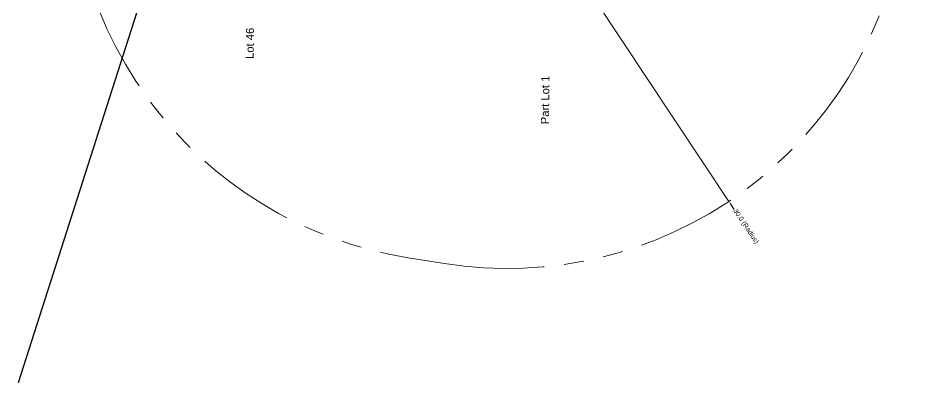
# Model space of a CAD drawing. Header units: metres. Extents: x 268626 to 271256, y 6186812 to 6188765.
# Drawn here: x 270630.4 to 270697.9, y 6187602.3 to 6187629.6 of the extents above; entities that cross this region are included whole.
import ezdxf

# ---------------------------------------------------------------- set-up
doc = ezdxf.new("R2010")
doc.units = ezdxf.units.M
doc.linetypes.add('PHANTOMX2', pattern=[5, 2.5, -0.5, 0.5, -0.5, 0.5, -0.5])
doc.layers.add('_User Miscellaneous9', color=65, linetype='Continuous', lineweight=13)
doc.layers.add('Notes', color=7, linetype='Continuous')
doc.styles.get("Standard").update_dxf_attribs({"font": 'arial.ttf'})
doc.dimstyles.new('1.8mm_1_200 (Easements)', dxfattribs={"dimtxt": 0.36, "dimasz": 0.36, "dimexe": 0.2, "dimexo": 0.4, "dimgap": 0.05, "dimtad": 0, "dimlfac": -1, "dimzin": 12, "dimdsep": 46, "dimtxsty": 'Standard', "dimcen": 1, "dimclrd": 7, "dimclre": 7, "dimclrt": 7, "dimadec": 1, "dimazin": 3, "dimtfac": 1, "dimtmove": 0, "dimatfit": 3, "dimfxl": 1, "dimtolj": 1, "dimtzin": 0, "dimlwd": -1, "dimlwe": -1, "dimarcsym": 0})

# ---------------------------------------------------------------- blocks, each defined once
blk = doc.blocks.new('*D280')
at = {"layer": '_User Miscellaneous9', "color": 7, "transparency": 16777216}
for p, q in [((270667.042, 6187640.858), (270683.659, 6187615.88)), ((270684.057, 6187615.28), (270683.858, 6187615.58))]:
    blk.add_line(p, q, dxfattribs=at)
blk.add_solid([(270683.908, 6187615.613), (270683.808, 6187615.547), (270683.659, 6187615.88)], dxfattribs=at)
at = {"layer": 'Defpoints', "color": 0, "transparency": 16777216}
for p in [(270667.042, 6187640.858), (270683.659, 6187615.88)]:
    blk.add_point(p, dxfattribs=at)
at = {"layer": '_User Miscellaneous9', "color": 7, "lineweight": 15, "transparency": 16777216, "insert": (270684.91, 6187613.998), "char_height": 0.36, "attachment_point": 5, "rotation": 303.63362}
blk.add_mtext('\\A1;30.0 (Radius)', dxfattribs=at)

msp = doc.modelspace()

# ---------------------------------------------------------------- linework, layer by layer
at = {"layer": '_User Miscellaneous9', "linetype": 'PHANTOMX2', "ltscale": 3}
msp.add_lwpolyline([(270662.3355, 6187611.2291), (270659.6195, 6187611.6606, -0.4142136), (270634.6977, 6187645.9957), (270635.5606, 6187651.4276, -0.4142136), (270669.8957, 6187676.3495), (270672.6117, 6187675.918, -0.4142136), (270697.5335, 6187641.5829), (270696.6706, 6187636.151, -0.4142136)], format="xyb", close=True, dxfattribs=at)
at = {"layer": 'Notes', "color": 1}
msp.add_line((270651.3735, 6187667.8533), (270630.3737, 6187602.2864), dxfattribs=at)

# ---------------------------------------------------------------- texts
at = {"layer": '_User Miscellaneous9', "color": 7}
for s, p in [('Lot 46', (270648.0339, 6187626.5496)), ('Part Lot 1', (270670.1643, 6187621.6606))]:
    msp.add_text(s, height=0.6, rotation=89.332507, dxfattribs=at).set_placement(p)

# ---------------------------------------------------------------- dimensions: what is measured, and where the dimension line sits
at = {"layer": '_User Miscellaneous9', "lineweight": 15}
dim = msp.add_radius_dim(center=(270667.0421, 6187640.8576), mpoint=(270683.6585, 6187615.8797), text='30.0 (Radius)', dimstyle='1.8mm_1_200 (Easements)', dxfattribs=at)
dim.commit()
dim.dimension.update_dxf_attribs({"geometry": '*D280', "text_midpoint": (270684.9102, 6187613.9982)})

doc.saveas('drawing.dxf')
